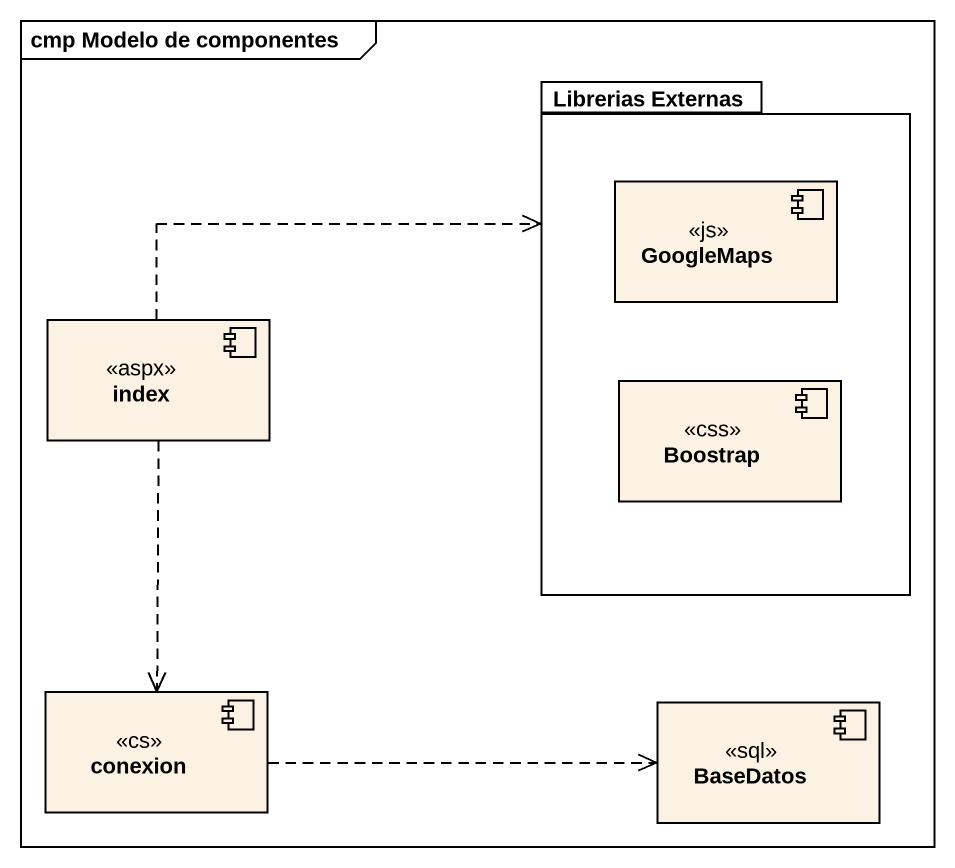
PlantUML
@startuml
mainframe cmp Modelo de componentes
package "Librerias Externas" as Librerias_Externas {
  component GoogleMaps <<js>>
  component Boostrap <<css>>
}
component index <<aspx>>
component conexion <<cs>>
component BaseDatos <<sql>>
index .right.> Librerias_Externas
index ..> conexion
conexion .right.> BaseDatos
@enduml
